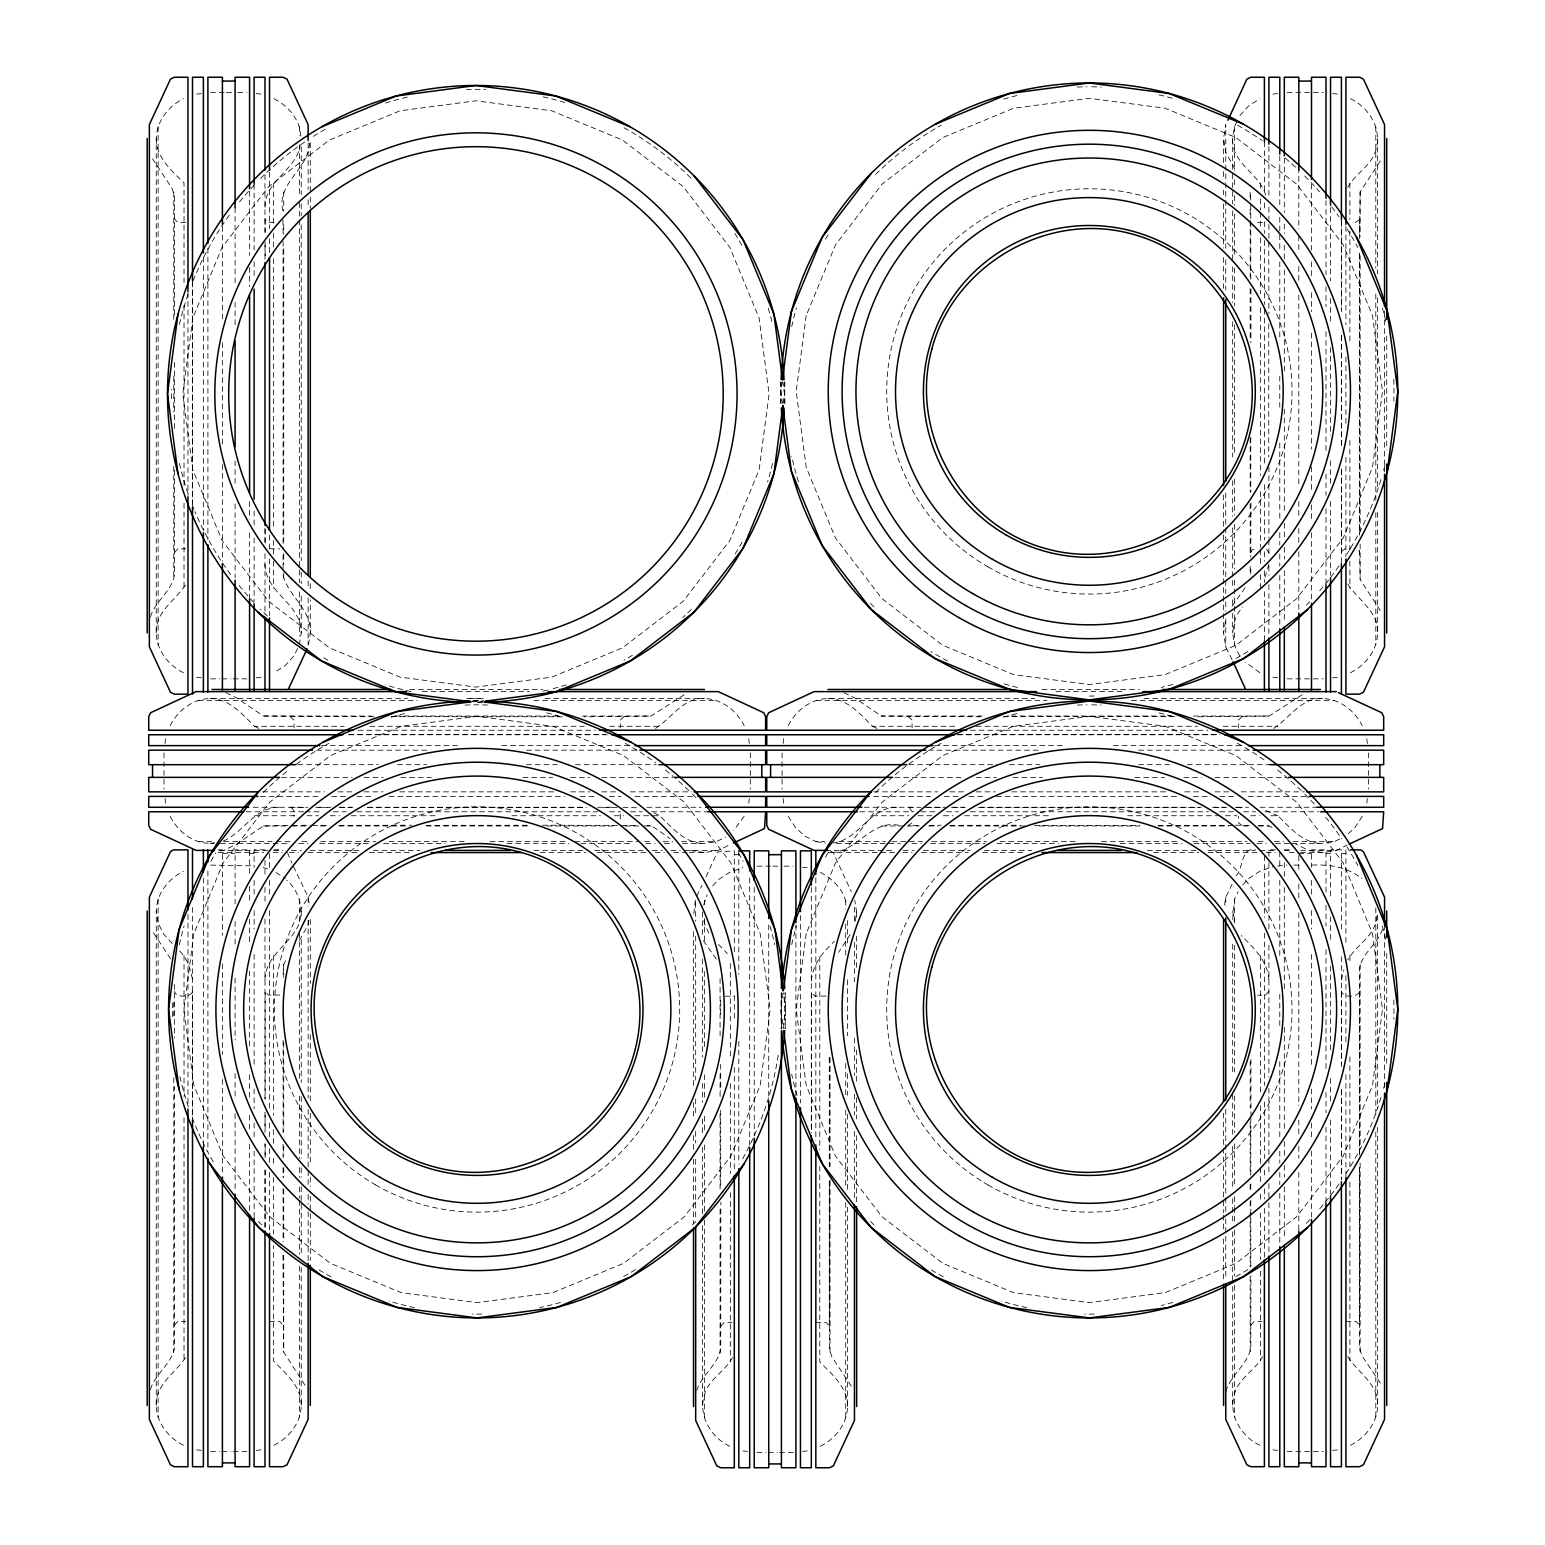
<?xml version="1.0" encoding="UTF-8"?>
<svg xmlns="http://www.w3.org/2000/svg" width="1545" height="1545" viewBox="0 0 1545 1545"><rect width="100%" height="100%" fill="white"/><g stroke="black" fill="none" stroke-linecap="round" stroke-linejoin="round"><path stroke-width="0.75" stroke-dasharray="5 3.75" d="M165.064 743.512L165.585 738.819M748.765 803.207L749.286 798.514M783.122 743.512L783.643 738.819M1366.804 803.207L1367.325 798.514M782.137 382.04L780.901 391.426L782.446 403.168M783.16 403.342L784.397 393.956L782.851 382.214M783.064 993.029L780.901 1009.464L783.373 1028.255M783.006 1028.255L785.478 1009.464L783.315 993.029M183.43 672.712C168.328 665.142 156.624 650.271 156.257 632.948L156.257 138.451C156.624 121.128 168.328 106.257 183.43 98.706M156.257 632.948C155.35 611.279 176.072 600.097 186.134 584.049M174.373 552.627L177.733 548.919L185.709 548.803M150.406 616.938C155.021 601.333 171.495 591.542 174.373 575.57L174.527 468.676M264.987 207.3C264.91 180.359 296.119 170.375 300.116 145.578M183.43 1445.27C168.328 1437.7 156.624 1422.829 156.257 1405.506L156.257 911.009C156.624 893.686 168.328 878.815 183.43 871.264M309.56 143.067C308.903 169.409 275.319 183.681 283.102 211.781M192.352 1115.316L192.507 991.349M156.257 1405.506C155.35 1383.837 176.072 1372.655 186.134 1356.607M174.373 1325.185L177.733 1321.496L185.709 1321.361M150.406 1389.496C155.021 1373.891 171.495 1364.1 174.373 1348.128L174.373 1086.637M299.382 644.825L301.236 632.948L301.236 592.894M308.44 644.864L310.294 632.948L310.294 599.827M264.987 979.858C265.373 954.752 291.329 944.227 299.382 922.886M285.535 960.739L283.72 964.428L283.102 974.856M299.749 920.511C303.747 905.911 297.857 890.055 286.752 880.148M308.845 920.26L308.131 924.876L297.721 943.531M274.044 1445.27C289.147 1437.7 300.85 1422.829 301.236 1405.506L301.236 1267.576M695.385 900.136L693.531 916.262M703.69 904.926L707.147 894.632M729.761 1446.294C710.835 1437.371 697.896 1415.471 704.443 1394.671C708.962 1378.97 725.146 1371.342 732.465 1357.649M720.704 1326.228L724.064 1322.52L732.04 1322.385M696.737 1390.539C701.353 1374.934 717.826 1365.143 720.704 1349.171L720.858 1202.242M811.318 980.901C812.728 964.659 822.732 951.739 834.512 941.33M855.177 921.284L856.625 912.052L854.752 900.136M820.376 1446.294C835.478 1438.743 847.181 1423.872 847.548 1406.549L847.548 1204.328M1223.601 162.592L1223.601 138.451L1225.764 124.585L1225.764 248.301M1232.678 169.332L1232.678 138.451L1234.532 126.574L1238.144 119.197M1232.099 659.734L1225.764 646.814L1223.601 632.948L1225.764 619.082M1239.959 655.91C1229.975 641.194 1230.573 619.989 1242.837 606.837M1250.793 552.627L1252.126 549.923L1255.332 548.803M1268.908 564.099L1264.08 580.418M1224.548 904.964L1225.764 897.162L1232.099 884.242M1232.678 919.429L1234.532 899.132L1238.144 891.755M1380.322 160.931L1360.141 191.87L1359.523 238.76M1359.368 232.523L1359.523 218.772M1350.465 98.706C1369.411 107.629 1382.331 129.529 1375.803 150.328C1371.265 166.03 1355.081 173.658 1347.761 187.351M1268.908 991.349L1265.548 995.038L1257.591 995.173M1341.408 552.627L1341.562 468.676M1259.851 1445.27C1240.925 1436.348 1227.985 1414.428 1234.532 1393.629C1239.051 1377.947 1255.235 1370.299 1262.555 1356.607M1250.793 1325.185L1254.154 1321.496L1262.111 1321.361M1225.764 1391.659C1230.419 1375.166 1247.51 1364.776 1250.793 1348.128L1250.948 1275.591M1350.465 672.712C1365.568 665.142 1377.271 650.271 1377.638 632.948L1377.638 509.329M1341.408 979.858L1343.899 969.777M1382.427 929.182C1377.831 943.879 1362.014 953.11 1359.523 968.387L1359.523 1158.267M1359.368 1153.497L1359.523 991.349M1376.904 915.76C1376.305 935.285 1356.336 944.71 1347.761 959.909M1350.465 1445.27C1365.568 1437.7 1377.271 1422.829 1377.638 1405.506L1377.638 1127.444M705.988 876.826L717.498 851.971L734.3 850.851L734.3 953.246M1236.077 875.803C1243.435 868.753 1240.809 846.834 1255.332 849.808M297.567 648.514L293.936 655.91L285.304 665.412L274.044 672.712M192.352 992.334C188.934 997.491 176.342 997.819 174.373 991.349M696.737 896.042L702.029 885.266M850.233 934.513L838.645 952.222M1359.368 219.776L1354.984 222.615M1341.562 551.642L1344.768 548.919L1350.465 548.803M1359.368 992.334C1355.969 997.491 1343.358 997.819 1341.408 991.349M170.182 725.706C177.733 710.603 192.604 698.9 209.927 698.533L407.397 698.533M788.22 725.706C795.772 710.603 810.661 698.9 827.966 698.533L1034.938 698.533M744.169 816.32L733.721 830.457M911.608 823.118L908.305 825.378L920.067 825.378M1362.226 816.32L1354.926 827.579L1345.425 836.212M1232.099 606.181L1247.008 585.13M1239.959 115.508L1248.592 105.987L1259.851 98.706M712.747 885.922L718.502 879.588L729.761 872.288L742.875 867.711M1242.837 884.899L1248.592 878.564L1259.851 871.264L1272.964 866.668M278.776 807.262C253.67 807.649 243.125 833.585 221.804 841.658L272.036 841.658M655.524 728.41C671.573 718.348 682.755 697.625 704.423 698.533C721.747 698.9 736.617 710.603 744.169 725.706M896.834 807.262C868.29 807.32 858.209 842.334 830.36 843.126M1273.563 728.41C1289.611 718.348 1300.793 697.625 1322.481 698.533C1339.805 698.9 1354.675 710.603 1362.226 725.706M288.007 825.378L263.345 825.996L236.694 844.072L223.793 850.407L219.158 851.121M684.107 694.806L651.005 716.03L584.087 716.803M682.523 843.493L704.423 843.493L716.301 841.658L725.532 837.12M689.263 852.57L704.423 852.57L718.29 850.407L731.21 844.072M898.939 825.378C870.492 818.908 856.027 854.501 827.966 852.57L898.089 852.57M1302.165 694.806L1269.063 716.03L1197.356 716.803M1240.229 807.861L1242.141 807.262M1291.601 843.493L1322.481 843.493L1334.359 841.658L1341.736 838.027M1300.581 852.57L1322.481 852.57L1336.328 850.407L1347.105 845.115M624.103 716.648L620.395 720.009L620.279 727.985M170.182 816.32C178.235 832.543 195.887 845.965 214.678 842.759M1242.141 716.648L1238.453 720.009L1238.318 727.985M472.326 701.642L481.731 701.642M482.986 701.469L475.957 702.396A308.459 308.459 0 0 0 483.006 702.318M196.543 94.11L201.236 93.588M1272.964 94.11L1277.657 93.588M256.238 677.811L260.931 677.289M1332.659 677.811L1337.352 677.289M1277.657 866.146L1287.043 865.103M279.742 995.038L268.347 995.038L264.987 991.349M826.073 996.081L814.678 996.081L811.318 992.373M256.238 1450.369L260.931 1449.847M802.57 1451.412L807.262 1450.89M1332.659 1450.369L1337.352 1449.847M210.622 92.546L224.218 92.546M226.478 92.546L235.535 92.546M237.795 92.546L246.872 92.546M1287.043 92.546L1323.273 92.546M185.709 222.615L177.733 222.48L174.373 218.772M274.044 222.615L267.246 222.094L264.987 218.772M1257.591 222.615L1264.389 222.615M269.506 548.803L279.742 548.919M210.622 678.854L219.68 678.854M221.939 678.854L230.997 678.854M233.276 678.854L246.872 678.854M1287.043 678.854L1323.273 678.854M409.773 689.476L542.643 689.476M1042.045 689.476L1139.225 689.476M422.326 691.619L529.414 691.619M1055.911 691.619L1121.689 691.619M466.648 698.533L483.257 698.533M545.018 698.533L704.423 698.533M1143.995 698.533L1322.481 698.533M198.05 700.387L417.343 700.387M473.581 700.387L483.527 700.387M533.855 700.387L716.301 700.387M816.088 700.387L1047.104 700.387M1131.461 700.387L1334.359 700.387M225.937 692.681L236.694 697.973L263.345 716.03L371.939 716.03M395.327 716.03L558.807 716.03M582.426 716.03L651.005 716.03M843.995 692.681L854.752 697.973L881.384 716.03L985.324 716.03M1011.029 716.03L1172.134 716.03M1193.397 716.03L1269.063 716.03M374.218 716.803L263.345 716.03M391.155 716.648L563.056 716.803M980.805 716.803L881.384 716.03M1003.613 716.648L1174.818 716.648M209.927 698.533C229.201 698.398 241.966 713.983 254.539 726.285L344.187 726.285M369.815 726.285L584.145 726.285M609.676 726.285L659.831 726.285M827.966 698.533C847.239 698.398 860.024 713.983 872.577 726.285L955.254 726.285M976.228 726.285L1197.53 726.285M1223.119 726.285L1277.869 726.285M358.15 730.244L595.269 730.244M970.318 730.244L1207.862 730.244M349.015 734.609L605.621 734.609M957.9 734.609L1218.928 734.609M348.552 734.763L609 734.763M957.185 734.763L1219.777 734.763M321.457 745.636L457.185 745.636M501.797 745.636L632.697 745.636M934.764 745.636L1063.481 745.636M1113.443 745.636L1243.899 745.636M316.706 750.175L426.652 750.175M526.459 750.175L637.525 750.175M928.197 750.175L1039.997 750.175M1138.626 750.175L1248.572 750.175M297.857 764.678L378.332 764.678M397.451 764.678L426.652 764.678M526.459 764.678L557.359 764.678M575.397 764.678L656.355 764.678M908.885 764.678L996.39 764.678M1009.484 764.678L1039.997 764.678M1138.626 764.678L1169.449 764.678M1187.255 764.678L1269.681 764.678M281.499 777.367L352.26 777.367M364.118 777.367L383.102 777.367M400.831 777.367L431.345 777.367M522.925 777.367L552.608 777.367M570.607 777.367L589.804 777.367M601.797 777.367L672.925 777.367M894.864 777.367L964.196 777.367M976.189 777.367L996.39 777.367M1013.114 777.367L1042.354 777.367M1134.957 777.367L1164.66 777.367M1183.856 777.367L1201.469 777.367M1215.046 777.367L1286.232 777.367M262.727 791.851L324.547 791.851M338.046 791.851L352.26 791.851M364.118 791.851L383.102 791.851M399.827 791.851L554.983 791.851M570.607 791.851L589.804 791.851M601.797 791.851L616.494 791.851M630.321 791.851L691.619 791.851M873.678 791.851L937.796 791.851M949.789 791.851L964.196 791.851M976.189 791.851L995.386 791.851M1011.82 791.851L1167.054 791.851M1184.88 791.851L1201.469 791.851M1215.046 791.851L1229.453 791.851M1241.272 791.851L1304.463 791.851M260.371 796.39L319.757 796.39M331.75 796.39L346.138 796.39M357.011 796.39L373.6 796.39M389.089 796.39L564.466 796.39M580.205 796.39L597.645 796.39M609.483 796.39L621.167 796.39M635.053 796.39L696.293 796.39M873.678 796.39L930.592 796.39M944.246 796.39L958.46 796.39M968.985 796.39L985.787 796.39M996.39 796.39L1176.653 796.39M1193.455 796.39L1208.576 796.39M1219.855 796.39L1234.552 796.39M1248.379 796.39L1307.34 796.39M253.264 807.262L307.861 807.262M319.081 807.262L331.036 807.262M339.147 807.262L356.431 807.262M367.749 807.262L585.787 807.262M597.645 807.262L611.666 807.262M622.809 807.262L639.533 807.88M646.872 807.262L700.966 807.262M864.215 807.262L920.994 807.262M925.281 807.262L946.718 807.262M951.392 807.262L967.942 807.262M980.245 807.262L1201.373 807.262M1212.555 807.262L1227.367 807.262M1236.888 807.262L1248.572 807.262M1260.218 807.262L1315.992 807.262M290.248 807.262L303.998 807.417M315.875 807.417L327.868 807.417M339.842 807.417L351.294 807.417M367.343 807.417L586.501 807.417M603.245 807.417L617.459 807.417M908.305 807.262L914.949 807.417M926.788 807.417L941.117 807.417M953.091 807.417L964.775 807.417M978.506 807.417L1199.75 807.417M1214.138 807.417L1226.035 807.417M1235.498 807.417L1241.156 807.417M246.157 811.782L304.867 811.782M305.35 811.782L322.152 811.782M333.295 811.782L346.138 811.782M357.011 811.782L597.645 811.782M609.483 811.782L620.858 811.782M630.514 811.782L642.199 811.782M651.623 811.782L707.958 811.782M859.812 811.782L913.906 811.782M920.994 811.782L935.401 811.782M946.602 811.782L958.46 811.782M970.318 811.782L1208.576 811.782M1219.855 811.782L1234.552 811.782M1243.648 811.782L1255.583 811.782M1264.93 811.782L1319.005 811.782M254.539 815.741L297.779 815.741M306.991 815.741L318.54 815.741M330.205 815.741L339.533 815.741M351.198 815.741L438.104 815.741M511.955 815.741L600.464 815.741M614.273 815.741L623.465 815.741M634.918 815.741L650.677 815.741M652.917 815.741L659.831 815.741C672.384 828.043 685.15 843.647 704.423 843.493M872.577 815.741L908.923 815.741M918.136 815.741L931.925 815.741M943.589 815.741L952.917 815.741M964.582 815.741L1051.392 815.741M1127.676 815.741L1218.522 815.741M1225.417 815.741L1236.927 815.741M1250.716 815.741L1259.716 815.741M1270.975 815.741L1277.869 815.741C1290.423 828.043 1303.207 843.647 1322.481 843.493M292.739 825.378L311.105 825.223M312.611 825.378L329.491 825.378M339.108 825.378L411.878 825.223M425.976 825.378L528.371 825.223M542.43 825.223L618.406 825.378M621.611 825.378L638.201 825.378M929.356 825.378L941.117 825.223M949.963 825.378L1020.511 825.223M1034.416 825.378L1139.746 825.378M1158.113 825.378L1234.069 825.378M1235.498 825.223L1249.152 825.378M1258.634 825.378L1269.063 825.996L1272.752 827.811M263.345 825.996L289.321 825.996M291.677 825.996L305.891 825.996M320.124 825.996L327.192 825.996M339.012 825.996L407.011 825.996M426.111 825.996L528.39 825.996M547.084 825.996L615.567 825.996M625.049 825.996L642.256 825.996M644.4 825.996L651.005 825.996L654.694 827.811L670.009 838.645M881.384 825.996L905.216 825.996M907.359 825.996L919.217 825.996M928.68 825.996L938.163 825.996M949.963 825.996L1025.05 825.996M1039.399 825.996L1139.418 825.996M1158.113 825.996L1228.874 825.996M1243.088 825.996L1249.538 825.996M1258.151 825.996L1269.063 825.996M198.05 841.658L213.944 841.658M276.285 841.658L292.604 841.658M301.951 841.658L309.309 841.658M320.607 841.658L375.686 841.658M389.166 841.658L464.369 841.658M489.977 841.658L565.393 841.658M574.856 841.658L638.066 841.658M644.651 841.658L651.855 841.658M663.288 841.658L672.77 841.658M681.596 841.658L716.301 841.658M788.22 816.32L795.52 827.579L805.022 836.212L816.088 841.658L824.933 841.658M839.051 841.658L885.42 841.658M891.986 841.658L922.713 841.658M931.654 841.658L986.521 841.658M1000.117 841.658L1075.223 841.658M1101.566 841.658L1178.719 841.658M1192.779 841.658L1246.796 841.658M1258.016 841.658L1265.316 841.658M1274.393 841.658L1283.76 841.658M1293.165 841.658L1334.359 841.658M209.927 843.493L214.137 843.493M220.587 843.493L289.321 843.493M298.629 843.493L307.957 843.493M319.583 843.493L371.708 843.493M383.643 843.493L445.327 843.493M506.953 843.493L568.869 843.493M580.804 843.493L632.002 843.493M645.868 843.493L655.119 843.493M664.369 843.493L671.303 843.493M836.405 843.493L900.387 843.493M912.033 843.493L921.341 843.493M930.65 843.493L984.995 843.493M996.911 843.493L1058.634 843.493M1120.26 843.493L1182.157 843.493M1194.073 843.493L1250.059 843.493M1256.993 843.493L1266.243 843.493M1275.475 843.493L1289.341 843.493M218.251 849.808L222.403 849.808L222.403 935.478M264.987 849.808L254.114 849.808L254.114 867.44M274.044 849.808L280.842 849.808M1275.436 849.808L1268.908 849.808L1268.908 856.123M1284.32 849.808L1292.605 849.808M219.197 850.407L270.24 850.407M273.6 850.407L282.87 850.407M291.348 850.407L301.352 850.407M310.159 850.407L359.27 850.407M373.272 850.407L420.008 850.407M533.991 850.407L583.083 850.407M594.593 850.407L643.068 850.407M652.338 850.407L662.554 850.407M670.955 850.407L680.283 850.407M684.609 850.407L718.29 850.407M825.378 850.407L895.289 850.407M903.246 850.407L914.099 850.407M923.504 850.407L970.318 850.407M984.319 850.407L1031.79 850.407M1147.356 850.407L1196.525 850.407M1208.035 850.407L1255.158 850.407M1259.851 850.407L1277.348 850.407M1284.339 850.407L1292.122 850.407M1300.658 850.407L1336.328 850.407M218.347 852.57L263.847 852.57M273.098 852.57L282.349 852.57M289.321 852.57L298.629 852.57M307.957 852.57L357.397 852.57M369.332 852.57L412.148 852.57M540.248 852.57L585.458 852.57M597.085 852.57L645.868 852.57M655.119 852.57L664.369 852.57M673.543 852.57L687.023 852.57M902.724 852.57L912.033 852.57M921.341 852.57L968.29 852.57M982.601 852.57L1025.455 852.57M1153.536 852.57L1198.843 852.57M1208.151 852.57L1256.993 852.57M1266.243 852.57L1275.475 852.57M1289.341 852.57L1298.321 852.57M222.403 853.632L235.091 853.632M249.575 853.632L254.114 853.632M1298.824 853.632L1311.493 853.632M1325.996 853.632L1330.535 853.632M1341.408 853.632L1345.927 853.632M734.3 854.675L738.819 854.675M210.622 865.103L253.901 865.895M1293.841 865.103L1300.62 865.103M1311.956 865.103C1329.453 864.215 1347.819 867.112 1361.724 878.564M756.953 866.146L770.549 866.146M772.809 866.146L781.867 866.146M784.126 866.146L793.184 866.146M725.242 996.197L734.3 996.197M269.506 1321.361L279.742 1321.496L283.102 1325.185M1345.927 1321.361L1356.162 1321.496L1359.523 1325.185M815.837 1322.385L826.073 1322.52L829.433 1326.228M210.622 1451.412L219.68 1451.412M221.939 1451.412L230.997 1451.412M233.276 1451.412L246.872 1451.412M1287.043 1451.412L1323.273 1451.412M756.953 1452.455L766.011 1452.455M768.271 1452.455L777.328 1452.455M779.607 1452.455L793.184 1452.455M1332.659 93.588L1337.352 94.11M256.238 93.588L260.931 94.11M1272.964 677.289L1277.657 677.811M196.543 677.289L201.236 677.811M802.57 867.189L807.262 867.711M1272.964 1449.847L1277.657 1450.369M742.875 1450.89L747.568 1451.412M196.543 1449.847L201.236 1450.369M908.305 716.648L911.994 720.009L912.129 727.985M1242.141 825.378L1238.839 823.118L1238.318 816.32M1322.481 852.57L1308.615 850.407L1295.695 844.072M290.248 716.648L293.956 720.009L294.071 727.985M816.088 841.658L825.59 843.126M647.046 825.378L651.005 825.996M690.557 850.407L704.423 852.57M830.611 850.986L833.354 852.763L851.295 891.735M263.113 867.44L267.497 868.966M1265.799 810.526L1277.869 815.741M872.577 726.285L876.884 728.41M909.29 807.417L912.129 811.782M653.979 812.863L659.831 815.741M254.539 726.285L258.826 728.41M291.252 807.417L293.956 810.623L294.071 816.32M1266.649 549.305L1268.908 552.627M1259.851 672.712L1245.714 662.245M274.044 98.706C288.22 105.968 300.136 119.602 300.85 136.076M820.376 872.288C832.89 878.989 844.478 890.326 846.448 904.926M275.918 872.481L285.304 878.564M1265.645 195.133C1259.658 173.214 1231.21 163.751 1232.678 138.451M1347.761 584.049C1357.823 600.097 1378.546 611.279 1377.638 632.948M1268.908 979.858C1267.769 960.913 1253.729 948.186 1241.388 935.555M1347.761 1356.607C1357.823 1372.655 1378.546 1383.837 1377.638 1405.506M718.502 944.497L727.386 953.613M264.987 564.099C265.257 593.357 301.758 603.67 301.236 632.948M179.587 951.063C187.486 958.325 190.634 969.603 192.507 979.858M172.171 943.474L163.538 933.972L158.111 922.886L156.257 911.009M1234.822 169.062L1225.764 152.318L1223.601 138.451M703.381 940.731L716.919 959.87M170.587 958.827L152.53 931.326M1358.924 550.715L1359.523 552.627M1380.322 610.487L1360.141 579.529L1359.523 546.93M1380.322 1383.045L1361.956 1355.776L1359.523 1348.128L1359.523 1167.614M708.962 933.161L704.443 923.929L703.69 919.178M851.295 1386.232L831.867 1356.819L829.433 1349.171L829.433 1180.901M174.373 314.871L174.373 195.829L171.939 188.181L152.53 158.768M283.102 575.57C288.374 596.1 311.588 609.657 310.294 632.948M309.039 903.014L308.131 897.162L292.855 865.239M304.964 1385.189L283.72 1352.087L282.947 1252.686M287.486 852.647L291.851 863.134M1232.678 911.009L1234.532 922.886M847.548 1406.549C847.703 1387.275 832.098 1374.509 819.796 1361.937L819.796 1166.456M156.257 138.451C156.122 157.725 171.707 170.491 184.029 183.063L184.029 284.377M301.236 1405.506C301.372 1386.251 285.786 1373.466 273.465 1360.913L273.465 1245.618M1366.804 738.819L1367.325 743.512M783.122 798.514L783.643 803.207M748.765 738.819L749.286 743.512M165.064 798.514L165.585 803.207M1386.715 335.922L1386.715 449.692M1386.715 953.381L1386.715 1063.269M1384.552 311.124L1384.552 471.94M1384.552 924.876L1384.552 1090.673M1377.638 138.451L1377.638 274.006M1377.638 297.857L1377.638 490.248M1377.638 915.219L1377.638 1108.499M1375.803 126.574L1375.803 268.154M1375.803 294.033L1375.803 501.024M1375.803 512.67L1375.803 644.825M1375.803 907.958L1375.803 1115.142M1375.803 1131.906L1375.803 1417.383M1368.368 752.898L1368.368 789.128M1360.141 191.87L1360.141 236.791M1360.141 255.717L1360.141 532.233M1360.141 544.091L1360.141 579.529M1360.141 964.428L1360.141 1148.707M1360.141 1163.037L1360.141 1352.087M1359.523 253.206L1359.523 535.034M1359.368 253.979L1359.368 534.145M1359.368 1167.808L1359.368 1324.2M1349.886 183.063L1349.886 219.409M1349.886 230.9L1349.886 342.797M1349.886 440.48L1349.886 551.99M1349.886 561.202L1349.886 588.355M1349.886 955.621L1349.886 962.516M1349.886 1056.934L1349.886 1170.183M1349.886 1182.099L1349.886 1360.913M1345.927 226.381L1345.927 324.662M1345.927 357.03L1345.927 425.609M1345.927 457.378L1345.927 556.702M1345.927 849.808L1345.927 942.856M1345.927 975.571L1345.927 1043.86M1345.927 1074.683L1345.927 1177.039M1341.562 219.776L1341.562 309.792M1341.562 335.69L1341.562 445.134M1341.562 992.334L1341.562 1063.848M1341.562 1089.418L1341.562 1179.743L1341.408 1088.182M1341.408 221.707L1341.408 311.723M1341.408 335.4L1341.408 446.756M1341.408 470.124L1341.408 564.099M1341.408 929.028L1341.408 849.808L1330.535 849.808L1330.535 899.055M1341.408 956.722L1341.408 1069.063M1330.535 207.687L1330.535 280.784M1330.535 298.668L1330.535 321.186M1330.535 347.47L1330.535 435.014M1330.535 460.835L1330.535 485.883M1330.535 501.526L1330.535 575.416M1330.535 916.803L1330.535 942.856M1330.535 966.185L1330.535 1053.342M1330.535 1078.429L1330.535 1103.304M1330.535 1120.028L1330.535 1194.092M1325.996 200.676L1325.996 274.662M1325.996 286.675L1325.996 306.856M1325.996 331.692L1325.996 452.608M1325.996 474.025L1325.996 495.346M1325.996 508.73L1325.996 582.523M1325.996 892.102L1325.996 849.808L1311.493 849.808L1311.493 867.44M1325.996 905.138L1325.996 926.15M1325.996 949.615L1325.996 1069.932M1325.996 1092.508L1325.996 1112.863M1325.996 1127.193L1325.996 1201.276M1311.493 184.164L1311.493 249.981M1311.493 261.82L1311.493 277.076M1311.493 292.642L1311.493 311.646M1311.493 333.141L1311.493 449.093M1311.493 466.918L1311.493 490.615M1311.493 504.829L1311.493 519.062M1311.493 532.735L1311.493 603.805M1311.493 880.399L1311.493 894.439M1311.493 910.584L1311.493 929.028M1311.493 954.346L1311.493 1066.436M1311.493 1088.974L1311.493 1108.962M1311.493 1123.041L1311.493 1137.139M1311.493 1151.102L1311.493 1216.958M1298.824 167.594L1298.824 229.104M1298.824 235.767L1298.824 253.071M1298.824 266.57L1298.824 281.866M1298.824 295.018L1298.824 487.139M1298.824 501.526L1298.824 518.328M1298.824 528.544L1298.824 542.681M1298.824 551.758L1298.824 613.153M1298.824 855.718L1298.824 872.172M1298.824 884.03L1298.824 900.465M1298.824 912.883L1298.824 1105.699M1298.824 1120.028L1298.824 1136.753M1298.824 1146.313L1298.824 1158.267M1298.824 1172.346L1298.824 1231.056M1284.32 158.266L1284.32 212.553M1284.32 224.044L1284.32 233.392M1284.32 245.23L1284.32 259.463M1284.32 269.873L1284.32 373.755M1284.32 409.174L1284.32 511.936M1284.32 523.137L1284.32 538.008M1284.32 547.355L1284.32 559.039M1284.32 570.684L1284.32 622.481M1284.32 862.689L1284.32 876.923M1284.32 887.429L1284.32 989.843M1284.32 1027.27L1284.32 1130.09M1284.32 1141.543L1284.32 1155.911M1284.32 1165.297L1284.32 1177.039M1284.32 1186.927L1284.32 1238.105M1279.781 155.929L1279.781 207.822M1279.781 217.285L1279.781 249.981M1279.781 261.82L1279.781 340.306M1279.781 376.15L1279.781 407.204M1279.781 443.048L1279.781 519.062M1279.781 532.735L1279.781 545.018M1279.781 554.134L1279.781 566.049M1279.781 575.397L1279.781 626.459M1279.781 851.913L1279.781 867.44M1279.781 880.399L1279.781 959.078M1279.781 994.265L1279.781 1025.629M1279.781 1061.627L1279.781 1137.139M1279.781 1151.102L1279.781 1163.037M1279.781 1172.346L1279.781 1184.552M1279.781 1193.474L1279.781 1244.208M1268.908 146.582L1268.908 198.359M1268.908 207.3L1268.908 219.371M1268.908 224.469L1268.908 238.683M1268.754 242.005L1268.908 314.021M1268.754 323.929L1268.754 456.895M1268.908 466.918L1268.908 538.008M1268.908 539.92L1268.908 556.702M1268.908 565.953L1268.908 575.416M1268.908 584.744L1268.908 636.482M1268.908 862.689L1268.908 931.326M1268.908 945.192L1268.908 1077.058M1268.908 1088.182L1268.908 1175.069M1268.908 1183.663L1268.908 1199.055M1268.908 1202.879L1268.908 1254.385M1264.389 141.908L1264.389 191.329M1264.389 203.013L1264.389 210.178M1264.389 221.707L1264.389 233.392M1264.389 240.499L1264.389 304.481M1264.389 309.251L1264.389 465.528M1264.389 484.724L1264.389 539.92M1264.389 551.758L1264.389 561.221M1264.389 570.684L1264.389 582.407M1264.389 591.754L1264.389 640.287M1264.389 855.718L1264.389 917.498M1264.389 933.161L1264.389 1085.478M1264.389 1101.913L1264.389 1158.267M1264.389 1170.009L1264.389 1177.367M1264.389 1188.781L1264.389 1198.881M1264.389 1208.441L1264.389 1257.302M1260.43 183.063L1260.43 189.958M1260.43 198.957L1260.43 210.197M1260.43 212.495L1260.43 228.602M1260.43 237.814L1260.43 293.685M1260.43 307.648L1260.43 475.396M1260.43 491.696L1260.43 547.394M1260.43 549.692L1260.43 565.702M1260.43 574.701L1260.43 588.355M1260.43 955.621L1260.43 1094.169M1260.43 1105.814L1260.43 1165.413M1260.43 1167.808L1260.43 1184.494M1260.43 1194.015L1260.43 1201.18M1260.43 1213.037L1260.43 1259.581M1260.43 1271.245L1260.43 1360.913M1250.793 200.135L1250.175 191.87L1250.175 198.475M1250.793 204.674L1250.793 279.201M1250.948 288.992L1250.948 342.758M1250.793 437.254L1250.793 492.218M1250.948 503.033L1250.793 557.243M1250.793 569.101L1250.793 575.57M1250.948 1059.252L1250.948 1115.316M1250.793 1117.46L1250.793 1175.069M1250.793 1184.011L1250.793 1191.871M1250.793 1200.388L1250.793 1267.074M1250.175 209.232L1250.175 217.845M1250.175 220.201L1250.175 276.98M1250.175 288.78L1250.175 340.306M1250.175 438.201L1250.175 492.063M1250.175 503.863L1250.175 553.573M1250.175 566.474L1250.175 572.925M1250.175 1061.338L1250.175 1108.093M1250.175 1122.423L1250.175 1174.992M1250.175 1184.532L1250.175 1191.716M1250.175 1201.257L1250.175 1208.422M1250.175 1213.095L1250.175 1266.977M1250.175 1276.44L1250.175 1352.087M1234.532 126.574L1234.532 170.433M1234.532 179.587L1234.532 186.539M1234.532 195.597L1234.532 205.253M1234.532 214.137L1234.532 256.412M1234.532 268.019L1234.532 305.852M1234.532 324.778L1234.532 453.709M1234.532 479.22L1234.532 515.258M1234.532 524.276L1234.532 568.927M1234.532 580.186L1234.532 644.825M1234.532 899.132L1234.532 922.075M1234.532 945.289L1234.532 1071.96M1234.532 1095.984L1234.532 1132.485M1234.532 1143.899L1234.532 1186.386M1234.532 1196.583L1234.532 1206.162M1234.532 1207.456L1234.532 1222.925M1234.532 1230.129L1234.532 1275.938M1234.532 1285.228L1234.532 1417.383M1232.678 173.89L1232.678 203.94M1232.678 210.873L1232.678 259.753M1232.678 266.841L1232.678 302.627M1232.678 321.708L1232.678 456.856M1232.678 480.707L1232.678 516.3M1232.678 527.946L1232.678 588.278M1232.678 599.827L1232.678 604.327M1232.678 613.307L1232.678 632.948M1232.678 944.13L1232.678 1075.185M1232.678 1094.266L1232.678 1134.571M1232.678 1146.409L1232.678 1189.071M1232.678 1198.553L1232.678 1222.249M1232.678 1231.79L1232.678 1281.886M1232.678 1286.541L1232.678 1405.506M1225.764 259.792L1225.764 290.132M1225.764 492.932L1225.764 593.396M1225.764 601.816L1225.764 611.144M1225.764 618.946L1225.764 646.814M1225.764 897.162L1225.764 906.046M1225.764 1109.465L1225.764 1195.444M1225.764 1197.761L1225.764 1211.705M1225.764 1218.677L1225.764 1279.569M1223.601 171.572L1223.601 178.505M1223.601 190.074L1223.601 194.689M1223.601 203.94L1223.601 248.108M1223.601 257.416L1223.601 288.316M1223.601 495.018L1223.601 532.6M1223.601 534.937L1223.601 632.948M1223.601 1113.23L1223.601 1198.553M1223.601 1200.928L1223.601 1212.767M1223.601 1215.142L1223.601 1229.414M1223.601 1238.955L1223.601 1281.886M856.625 912.052L856.625 920.472M856.625 936.193L856.625 968.29M856.625 1049.982L856.625 1083.373M856.625 1097.684L856.625 1119.005M856.625 1135.594L856.625 1204.328M854.462 907.089L854.462 921.322M854.462 942.392L854.462 981.712M854.462 1038.008L854.462 1075.436M854.462 1094.13L854.462 1115.162M854.462 1131.423L854.462 1200.33M847.548 920.472L847.548 945.173M847.548 979.839L847.548 1035.671M847.548 1073.833L847.548 1095.308M847.548 1114.273L847.548 1190.113M845.714 900.175L845.714 909.001M845.714 923.929L845.714 955.467M845.714 1063.385L845.714 1096.023M845.714 1110.102L845.714 1188.047M845.714 1202.416L845.714 1418.426M830.051 1057.668L830.051 1166.456M830.051 1180.805L830.051 1353.13M829.433 1057.398L829.433 1166.494M829.279 1057.997L829.279 1166.456M829.279 1180.766L829.279 1325.224M819.796 956.645L819.796 1149.77M815.837 877.946L815.837 1140.519M811.473 993.358L811.473 1130.67M811.318 887.429L811.318 1132.891M800.445 915.509L800.445 1102.937M795.907 924.856L795.907 1095.907M782.079 752.898L782.079 789.128M781.422 1029.067L781.422 992.971A308.459 308.459 0 0 0 781.48 1028.371M768.734 924.856L768.734 1097.182M754.23 887.429L754.23 1135.826M750.329 752.898L750.329 789.128M749.692 877.946L749.692 1145.212M738.819 850.851L738.819 974.316M738.819 1041.272L738.819 1164.1M734.3 995.617L734.3 1021.863M734.3 1067.46L734.3 1168.85M730.341 963.559L730.341 1057.977M730.341 1083.566L730.341 1173.601M730.341 1192.682L730.341 1361.937M720.704 1000.445L720.704 1014.737M720.704 1064.312L720.704 1090.867M720.704 1110.16L720.704 1188.105M720.086 978.526L720.086 1038.761M720.086 1074.065L720.086 1097.452M720.086 1113.906L720.086 1190.345M720.086 1209.465L720.086 1353.13M704.443 900.175L704.443 904.578M704.443 918.406L704.443 941.755M704.443 971.496L704.443 1046.564M704.443 1074.721L704.443 1099.422M704.443 1116.185L704.443 1131.191M704.443 1144.922L704.443 1211.995M704.443 1220.222L704.443 1418.426M702.589 912.052L702.589 936.193M702.589 959.039L702.589 1057.147M702.589 1083.373L702.589 1102.415M702.589 1119.005L702.589 1133.219M702.589 1147.452L702.589 1213.81M702.589 1225.668L702.589 1406.549M695.675 902.628L695.675 921.322M695.675 936.193L695.675 1080.129M695.675 1098.901L695.675 1115.857M695.675 1131.423L695.675 1143.03M695.675 1159.291L695.675 1219.7M693.531 931.693L693.531 1085.768M693.531 1102.415L693.531 1119.005M693.531 1135.594L693.531 1149.808M693.531 1159.291L693.531 1223.292M620.279 814.06L620.279 820.859M310.294 142.661L310.294 194.689M310.294 197.007L310.294 208.556M310.294 583.643L310.294 590.576M310.294 919.429L310.294 983.431M310.294 1034.629L310.294 1101.373M310.294 1113.23L310.294 1165.374M310.294 1177.232L310.294 1186.695M310.294 1196.178L310.294 1260.411M308.131 142.97L308.131 189.552M308.131 199.807L308.131 206.76M308.131 580.862L308.131 588.78M308.131 597.992L308.131 644.593M308.131 897.162L308.131 906.046M308.131 920.279L308.131 1097.916M308.131 1109.465L308.131 1186.135M308.131 1194.459L308.131 1204.115M308.131 1211.705L308.131 1260.894M301.236 146.872L301.236 194.689M301.236 203.94L301.236 215.527M301.236 224.836L301.236 560.526M301.236 572.094L301.236 583.643M301.236 911.009L301.236 919.429M301.236 939.65L301.236 1082.35M301.236 1096.641L301.236 1158.267M301.236 1167.75L301.236 1177.232M301.236 1186.695L301.236 1253.265M299.382 126.574L299.382 135.4M299.382 144.824L299.382 195.887M299.382 202.472L299.382 582.658M299.382 591.812L299.382 635.999M299.382 899.132L299.382 922.075M299.382 933.257L299.382 1081.577M299.382 1095.984L299.382 1158.267M299.382 1167.634L299.382 1177.425M299.382 1187.004L299.382 1198.09M299.382 1200.446L299.382 1254.173M299.382 1266.185L299.382 1417.383M283.72 191.87L283.72 211.375M283.72 224.952L283.72 234.434M283.72 248.648L283.72 541.716M283.72 553.573L283.72 564.331M283.72 572.925L283.72 579.529M283.72 964.428L283.72 977.483M283.72 1042.45L283.72 1131.983M283.72 1146.313L283.72 1155.872M283.72 1167.827L283.72 1177.367M283.72 1189.322L283.72 1241.156M283.72 1255.177L283.72 1352.087M282.947 219.776L283.102 233.99M283.102 241.136L283.102 547.818M283.102 554.887L283.102 569.101M283.102 1040.229L283.102 1132.524M283.102 1144.227L283.102 1158.267M283.102 1167.614L283.102 1177.464M283.102 1188.684L283.102 1241.716M273.465 183.063L273.465 224.006M273.465 233.198L273.465 247.065M273.465 258.73L273.465 528.989M273.465 540.499L273.465 554.307M273.465 561.202L273.465 588.355M273.465 955.621L273.465 1115.355M273.465 1129.646L273.465 1143.957M273.465 1158.267L273.465 1165.413M273.465 1177.329L273.465 1233.992M269.506 172.325L269.506 228.718M269.506 238.683L269.506 253.071M269.506 535.13L269.506 549.383M269.506 559.039L269.506 615.489M269.506 853.632L269.506 869.796M269.506 880.399L269.506 894.439M269.506 910.584L269.506 1108.962M269.506 1123.041L269.506 1137.139M269.506 1148.707L269.506 1163.037M269.506 1172.346L269.506 1237.101M265.141 219.776L265.141 232.523M265.141 242.005L265.141 258.787M265.141 529.394L265.141 545.984M265.141 992.334L265.141 1098.843M265.141 1115.316L265.141 1132.021M265.141 1143.957L265.141 1158.267L264.987 1143.86M265.141 1170.183L265.141 1227.097M264.987 174.701L264.987 233.99M264.987 245.23L264.987 259.56M264.987 528.39L264.987 542.681M264.987 553.573L264.987 614.929M264.987 860.314L264.987 875.725M264.987 887.429L264.987 903.67M264.987 919.14L264.987 1099.557M264.987 1112.091L264.987 1132.427M264.987 1169.797L264.987 1228.7M254.114 184.319L254.114 249.981M254.114 261.82L254.114 277.076M254.114 511.125L254.114 526.169M254.114 538.008L254.114 601.449M254.114 880.399L254.114 894.439M254.114 910.584L254.114 929.028M254.114 954.346L254.114 1066.436M254.114 1088.974L254.114 1108.962M254.114 1123.041L254.114 1137.139M254.114 1151.102L254.114 1216.958M249.575 191.252L249.575 255.466M249.575 267.478L249.575 286.675M249.575 501.526L249.575 519.062M249.575 532.735L249.575 601.449M249.575 873.389L249.575 849.808L235.091 849.808L235.091 903.67M249.575 886.386L249.575 903.67M249.575 919.14L249.575 942.856M249.575 970.897L249.575 1047.24M249.575 1074.683L249.575 1099.557M249.575 1115.258L249.575 1132.427M249.575 1144.169L249.575 1210.816M235.091 207.687L235.091 284.28M235.091 302.125L235.091 326.999M235.091 460.835L235.091 485.883M235.091 503.94L235.091 577.791M235.091 921.477L235.091 947.259M235.091 978.004L235.091 1040.036M235.091 1073.62L235.091 1097.22M235.091 1113.655L235.091 1189.322M222.403 226.381L222.403 318.811M222.403 342.7L222.403 444.4M222.403 464.543L222.403 561.376M222.403 963.81L222.403 1054.424M222.403 1079.414L222.403 1174.992M207.899 248.281L207.899 539.92M207.899 871.032L207.899 1151.218M203.38 257.088L203.38 530.901M203.38 878.062L203.38 1146.313M192.507 280.784L192.507 506.335M192.507 907.475L192.507 1119.024M192.352 282.117L192.352 503.033M187.969 292.642L187.969 495.346M187.969 914.485L187.969 1106.606M184.029 305.331L184.029 487.023M184.029 503.342L184.029 588.355M184.029 955.621L184.029 1096.506M184.029 1117.73L184.029 1360.913M174.373 362.302L174.373 428.911M174.373 984.339L174.373 1037.815M173.755 191.87L173.755 321.514M173.755 376.15L173.755 411.974M173.755 466.262L173.755 579.529M173.755 1002.241L173.755 1018.831M173.755 1077.715L173.755 1352.087M164.021 752.898L164.021 789.128M158.111 126.574L158.111 644.825M158.111 899.132L158.111 1417.383M784.184 382.156A308.459 308.459 0 0 1 784.261 403.38M772.539 463.481A304.635 304.635 0 0 1 767.575 482.021M742.121 542.102A304.635 304.635 0 0 1 734.841 554.5M691.349 609.348A304.635 304.635 0 0 1 682.697 617.672M632.388 655.331A304.635 304.635 0 0 1 624.103 660.121M566.32 684.86A304.635 304.635 0 0 1 550.155 689.398M547.838 689.978A304.635 304.635 0 0 1 540.789 691.6M483.141 698.495A304.635 304.635 0 0 1 466.358 698.417M411.105 691.6A304.635 304.635 0 0 1 385.574 684.86M327.81 660.121A304.635 304.635 0 0 1 323.639 657.764M267.439 616.03A304.635 304.635 0 0 1 260.545 609.348M253.863 602.453A304.635 304.635 0 0 1 238.027 584.184M230.63 574.528A304.635 304.635 0 0 1 194.979 511.646M194.052 509.406A304.635 304.635 0 0 1 191.368 502.627M188.046 493.512A304.635 304.635 0 0 1 179.374 463.481M171.36 398.745A304.635 304.635 0 0 1 171.36 389.166M179.374 324.411A304.635 304.635 0 0 1 188.046 294.4M193.144 280.746A304.635 304.635 0 0 1 230.63 213.364M239.552 201.835A304.635 304.635 0 0 1 253.863 185.439M260.545 178.544A304.635 304.635 0 0 1 305.273 141.619M313.365 136.346A304.635 304.635 0 0 1 327.81 127.771M385.574 103.032A304.635 304.635 0 0 1 408.749 96.833M466.358 89.475A304.635 304.635 0 0 1 485.536 89.475M543.145 96.833A304.635 304.635 0 0 1 566.32 103.032M624.103 127.771A304.635 304.635 0 0 1 691.349 178.544M734.841 233.411A304.635 304.635 0 0 1 742.121 245.79M768.251 308.189A304.635 304.635 0 0 1 772.539 324.411M780.341 381.943A304.635 304.635 0 0 1 780.418 403.535M781.191 992.643A304.635 304.635 0 0 1 781.055 1028.7M778.197 1055.254A304.635 304.635 0 0 1 740.847 1161.782M695.791 1221.458A304.635 304.635 0 0 1 692.43 1224.876M635.516 1269.623A304.635 304.635 0 0 1 623.079 1276.807M560.487 1302.435A304.635 304.635 0 0 1 539.514 1307.63M481.808 1314.061A304.635 304.635 0 0 1 472.249 1314.061M414.562 1307.63A304.635 304.635 0 0 1 388.954 1301.083M330.978 1276.807A304.635 304.635 0 0 1 318.54 1269.623M261.626 1224.876A304.635 304.635 0 0 1 258.266 1221.458M213.21 1161.782A304.635 304.635 0 0 1 191.58 1115.876M188.355 1106.741A304.635 304.635 0 0 1 179.374 1074.316M172.48 1016.668A304.635 304.635 0 0 1 172.48 1002.28M179.374 944.632A304.635 304.635 0 0 1 184.067 926.015M210.854 861.318A304.635 304.635 0 0 1 215.643 853.033M263.326 792.392A304.635 304.635 0 0 1 288.703 770.028M296.447 764.138A304.635 304.635 0 0 1 328.873 743.299M391.271 717.17A304.635 304.635 0 0 1 407.494 712.882M465.026 705.08A304.635 304.635 0 0 1 489.031 705.08M546.563 712.882A304.635 304.635 0 0 1 562.786 717.17M625.184 743.299A304.635 304.635 0 0 1 655.659 762.709M665.354 770.028A304.635 304.635 0 0 1 690.731 792.392M692.43 794.072A304.635 304.635 0 0 1 695.791 797.49M738.413 853.033A304.635 304.635 0 0 1 743.203 861.318M770.009 926.015A304.635 304.635 0 0 1 774.682 944.632M785.034 992.952A308.459 308.459 0 0 1 784.899 1028.371M472.326 701.063A308.459 308.459 0 0 1 481.731 701.063M1393.822 999.885A304.635 304.635 0 0 1 1393.822 1019.063M1384.803 1083.682A304.635 304.635 0 0 1 1383.605 1088.317M1380.979 1097.549A304.635 304.635 0 0 1 1344.362 1176.112M1338.936 1184.146A304.635 304.635 0 0 1 1317.924 1210.855M1309.774 1219.739A304.635 304.635 0 0 1 1304.753 1224.876M1247.858 1269.623A304.635 304.635 0 0 1 1235.401 1276.807M1172.809 1302.435A304.635 304.635 0 0 1 1161.241 1305.506M1094.15 1314.061A304.635 304.635 0 0 1 1084.571 1314.061M1026.884 1307.63A304.635 304.635 0 0 1 1001.295 1301.083M943.3 1276.807A304.635 304.635 0 0 1 930.862 1269.623M873.949 1224.876A304.635 304.635 0 0 1 870.588 1221.458M797.046 1095.231A304.635 304.635 0 0 1 791.716 1074.316M785.343 1028.7A304.635 304.635 0 0 1 785.188 992.643M791.716 944.632A304.635 304.635 0 0 1 796.39 926.015M825.532 857.166A304.635 304.635 0 0 1 829.202 850.986M875.648 792.392A304.635 304.635 0 0 1 941.214 743.299M1003.593 717.17A304.635 304.635 0 0 1 1019.816 712.882M1077.348 705.08A304.635 304.635 0 0 1 1086.965 704.848M1091.755 704.848A304.635 304.635 0 0 1 1101.353 705.08M1158.885 712.882A304.635 304.635 0 0 1 1175.127 717.17M1237.506 743.299A304.635 304.635 0 0 1 1264.022 759.889M1277.676 770.028A304.635 304.635 0 0 1 1303.053 792.392M1304.753 794.072A304.635 304.635 0 0 1 1314.698 804.501M1325.764 817.363A304.635 304.635 0 0 1 1341.678 838.8M1346.97 846.892A304.635 304.635 0 0 1 1357.843 865.548M1382.331 926.015A304.635 304.635 0 0 1 1386.483 942.276M1393.744 379.433A304.635 304.635 0 0 1 1393.822 401.024M1384.803 465.624A304.635 304.635 0 0 1 1383.605 470.259M1380.979 479.491A304.635 304.635 0 0 1 1346.97 554.018M1338.936 566.088A304.635 304.635 0 0 1 1317.924 592.797M1309.774 601.681A304.635 304.635 0 0 1 1304.753 606.837M1247.858 651.565A304.635 304.635 0 0 1 1235.401 658.769M1172.809 684.396A304.635 304.635 0 0 1 1161.241 687.448M1094.15 696.022A304.635 304.635 0 0 1 1089.36 696.042M1017.479 687.448A304.635 304.635 0 0 1 1001.295 683.044M947.548 661.028A304.635 304.635 0 0 1 930.862 651.565M873.949 606.837A304.635 304.635 0 0 1 870.588 603.419M798.437 481.789A304.635 304.635 0 0 1 791.716 456.258M784.957 403.419A304.635 304.635 0 0 1 784.879 381.827M791.716 326.594A304.635 304.635 0 0 1 796.39 307.957M825.532 239.108A304.635 304.635 0 0 1 829.202 232.928M875.648 174.334A304.635 304.635 0 0 1 941.214 125.242M1003.593 99.112A304.635 304.635 0 0 1 1019.816 94.844M1077.348 87.041A304.635 304.635 0 0 1 1086.965 86.81M1091.755 86.81A304.635 304.635 0 0 1 1101.353 87.041M1158.885 94.844A304.635 304.635 0 0 1 1175.127 99.112M1237.506 125.242A304.635 304.635 0 0 1 1262.033 140.46M1285.208 158.111A304.635 304.635 0 0 1 1296.101 167.71M1304.753 176.014A304.635 304.635 0 0 1 1319.527 191.87M1331.771 206.953A304.635 304.635 0 0 1 1338.936 216.744M1346.97 228.834A304.635 304.635 0 0 1 1357.843 247.49M1382.331 307.957A304.635 304.635 0 0 1 1386.483 324.238M781.133 403.206A308.459 308.459 0 0 1 781.055 382.001M192.797 318.077L182.793 393.956L192.797 469.815L222.074 540.518L268.656 601.237L329.375 647.818L400.078 677.116L475.957 687.1L551.816 677.116L622.519 647.818L683.238 601.237L729.819 540.518L759.116 469.815L769.101 393.956L759.116 318.077L729.819 247.374L683.238 186.655L622.519 140.074L551.816 110.776L475.957 100.792L400.078 110.776L329.375 140.074L268.656 186.655L222.074 247.374L192.797 318.077M193.859 933.605L183.874 1009.464L193.859 1085.343L223.156 1156.046L269.738 1216.765L330.456 1263.346L401.159 1292.644L477.038 1302.628L552.898 1292.644L623.601 1263.346L684.319 1216.765L730.901 1156.046L760.198 1085.343L770.183 1009.464L760.198 933.605L730.901 862.902L684.319 802.183L623.601 755.602L552.898 726.304L477.038 716.32L401.159 726.304L330.456 755.602L269.738 802.183L223.156 862.902L193.859 933.605M806.2 315.547L796.196 391.426L806.2 467.305L835.478 538.008L882.06 598.707L942.778 645.308L1013.481 674.586L1089.36 684.57L1165.22 674.586L1235.923 645.308L1296.641 598.707L1343.223 538.008L1372.52 467.305L1382.505 391.426L1372.52 315.547L1343.223 244.844L1296.641 184.145L1235.923 137.544L1165.22 108.266L1089.36 98.281L1013.481 108.266L942.778 137.544L882.06 184.145L835.478 244.844L806.2 315.547M806.2 933.605L796.196 1009.464L806.2 1085.343L835.478 1156.046L882.06 1216.765L942.778 1263.346L1013.481 1292.644L1089.36 1302.628L1165.22 1292.644L1235.923 1263.346L1296.641 1216.765L1343.223 1156.046L1372.52 1085.343L1382.505 1009.464L1372.52 933.605L1343.223 862.902L1296.641 802.183L1235.923 755.602L1165.22 726.304L1089.36 716.32L1013.481 726.304L942.778 755.602L882.06 802.183L835.478 862.902L806.2 933.605M375.705 1184.976A202.646 202.646 0 0 0 679.684 1009.464A202.646 202.646 0 0 0 375.705 833.972A202.646 202.646 0 0 0 375.705 1184.976M988.028 1184.976A202.646 202.646 0 0 0 1292.006 1009.464A202.646 202.646 0 0 0 988.028 833.972A202.646 202.646 0 0 0 988.028 1184.976M988.028 566.918A202.646 202.646 0 0 0 1292.006 391.426A202.646 202.646 0 0 0 988.028 215.933A202.646 202.646 0 0 0 988.028 566.918"/><path stroke-width="1.5" d="M178.003 314.118L167.497 393.956L178.003 473.774M782.446 379.684L791.407 311.588L822.23 237.196L871.245 173.31M782.851 405.698L773.89 473.774L743.068 548.166L694.053 612.052L630.167 661.067L555.775 691.89L485.342 701.16M783.373 990.693L791.407 929.646L822.23 855.254L871.245 791.368M1387.294 471.264L1397.8 391.426L1387.294 311.588L1356.491 237.196M1387.294 1089.302L1397.8 1009.464L1387.294 929.646L1356.491 855.254M288.355 689.224L307.069 648.958M1227.889 120.278L1246.873 79.162L1250.793 77.25L1264.389 77.25L1264.389 141.908M258.923 791.368L209.908 855.254L179.085 929.646L168.579 1009.464L179.085 1089.302M744.149 1163.694L695.134 1227.58L631.248 1276.595L556.857 1307.418L477.038 1317.924L397.2 1307.418L322.808 1276.595L258.923 1227.58L209.908 1163.694M1307.456 609.541L1243.59 658.556L1169.179 689.36L1089.36 699.885L1009.522 689.36L935.131 658.556L871.245 609.541L822.23 545.655L791.407 471.264L782.755 405.505M1307.456 1227.58L1243.59 1276.595L1169.179 1307.418L1089.36 1317.924L1009.522 1307.418L935.131 1276.595L871.245 1227.58L822.23 1163.694L791.407 1089.302L783.682 1030.612M733.315 843.068L764.505 828.583L765.625 811.782L707.958 811.782M1349.248 844.072L1382.563 828.583L1383.683 811.782L1320.589 811.782M321.727 126.825L396.119 96.002L475.957 85.496L555.775 96.002L630.167 126.825M935.131 124.295L1009.522 93.492L1089.36 82.966L1169.179 93.492L1243.59 124.295M322.808 742.353L397.2 711.53L469.989 701.951M935.131 742.353L1009.522 711.53L1089.36 701.024L1169.179 711.53L1243.59 742.353M222.403 81.074L235.091 81.074M1298.824 81.074L1311.493 81.074M212.032 689.476L390.788 689.476M559.329 689.476L704.423 689.476M827.966 689.476L1011.241 689.476M1163.076 689.476L1320.376 689.476M406.489 691.619L196.06 691.619L150.637 712.728L148.726 716.648L148.726 730.244L353.341 730.244M548.089 691.619L718.29 691.619L763.713 712.728L765.625 716.648L765.625 730.244L599.402 730.244M1036.598 691.619L814.118 691.619L768.676 712.728L766.764 716.648L766.764 730.244L966.591 730.244M1142.798 691.619L1336.328 691.619M1212.651 730.244L1383.683 730.244L1383.683 716.648L1381.771 712.728L1338.491 692.681M342.778 734.763L148.726 734.763L148.726 745.636L319.757 745.636M611.82 734.763L765.625 734.763L765.625 745.636L635.053 745.636M954.598 734.763L766.764 734.763L766.764 745.636L933.006 745.636M1224.644 734.763L1383.683 734.763L1383.683 745.636L1248.379 745.636M312.553 750.175L148.726 750.175L148.726 764.678L295.848 764.678M639.804 750.175L765.625 750.175L765.625 764.678L658.73 764.678M925.803 750.175L766.764 750.175L766.764 764.678L906.799 764.678M1253.111 750.175L1383.683 750.175L1383.683 764.678L1269.681 764.678M279.297 777.367L148.726 777.367L148.726 791.851L258.131 791.851M674.875 777.367L765.625 777.367L765.625 791.851L693.956 791.851M892.604 777.367L766.764 777.367L766.764 791.851L871.496 791.851M1288.607 777.367L1383.683 777.367L1383.683 791.851L1306.761 791.851M258.131 796.39L148.726 796.39L148.726 807.262L248.784 807.262M697.934 796.39L765.625 796.39L765.625 807.262L705.621 807.262M869.159 796.39L766.764 796.39L766.764 807.262L861.84 807.262M1309.079 796.39L1383.683 796.39L1383.683 807.262L1316.668 807.262M243.801 811.782L148.726 811.782L148.726 825.378L150.637 829.298L196.06 850.407L214.446 850.407M857.514 811.782L766.764 811.782L766.764 825.378L768.676 829.298L814.118 850.407L827.753 850.407M1350.465 849.808L1360.701 849.943L1363.443 851.72L1384.552 897.162L1384.552 925.03M445.114 850.407L510.275 850.407M1058.325 850.407L1121.091 850.407M738.819 850.851L749.692 850.851L749.692 870.839M431.113 852.57L521.167 852.57M1042.045 852.57L1136.85 852.57M768.734 854.675L781.422 854.675M222.403 1462.883L235.091 1462.883M1298.824 1462.883L1311.493 1462.883M768.734 1463.926L781.422 1463.926M484.068 701.951L556.857 711.53L631.248 742.353M471.264 701.778L396.119 691.89L321.727 661.067L257.841 612.052M694.053 175.84L743.068 239.726L773.89 314.118L782.542 379.858M695.134 791.368L744.149 855.254L774.972 929.646L783.006 990.693M1233.103 661.839L1245.54 689.224M1386.715 138.451L1386.715 319.332M1386.715 464.002L1386.715 632.948M1386.715 911.009L1386.715 937.409M1386.715 1082.35L1386.715 1405.506M1384.552 306.451L1384.552 124.585L1363.443 79.162L1359.523 77.25L1345.927 77.25L1345.927 224.373M1384.552 474.276L1384.552 646.814L1363.443 692.237L1359.523 694.149L1345.927 694.149L1345.927 558.865M1384.552 1093.087L1384.552 1419.372L1363.443 1464.795L1359.523 1466.707L1345.927 1466.707L1345.927 1177.039M1379.859 764.678L1379.859 777.367M1341.408 219.641L1341.408 77.25L1330.535 77.25L1330.535 205.446M1341.408 563.597L1341.408 694.149M1341.408 1181.751L1341.408 1466.707L1330.535 1466.707L1330.535 1195.83M1330.535 577.791L1330.535 692.044M1325.996 198.359L1325.996 77.25L1311.493 77.25L1311.493 179.432M1325.996 584.744L1325.996 692.044M1325.996 1202.879L1325.996 1466.707L1311.493 1466.707L1311.493 1219.314M1311.493 603.805L1311.493 690.325M1298.824 170.298L1298.824 77.25L1284.32 77.25L1284.32 155.929M1298.824 613.153L1298.824 690.325M1298.824 1231.056L1298.824 1466.707L1284.32 1466.707L1284.32 1245.289M1284.32 627.154L1284.32 690.325M1279.781 154.152L1279.781 77.25L1268.908 77.25L1268.908 144.245M1279.781 628.776L1279.781 690.325M1279.781 1246.583L1279.781 1466.707L1268.908 1466.707L1268.908 1256.066M1268.908 637.988L1268.908 690.325M1264.389 641.156L1264.389 690.325M1264.389 1259.696L1264.389 1466.707L1250.793 1466.707L1246.873 1464.795L1225.764 1419.372L1225.764 1284.146M1225.764 299.46L1225.764 481.267M1225.764 917.904L1225.764 1100.33M1223.601 297.857L1223.601 485.478M1223.601 919.429L1223.601 1101.373M1223.601 1284.223L1223.601 1405.506M856.625 1206.703L856.625 1406.549M854.462 1205.158L854.462 1420.415L833.354 1465.838L829.433 1467.75L815.837 1467.75L815.837 1144.961M815.837 850.851L815.837 874.412M811.318 885.053L811.318 850.851L800.445 850.851L800.445 911.627M811.318 1135.826L811.318 1467.75L800.445 1467.75L800.445 1107.649M795.907 922.519L795.907 850.851L781.422 850.851L781.422 988.51M795.907 1098.244L795.907 1467.75L781.422 1467.75L781.422 1031.461M770.588 764.678L770.588 777.367M768.734 918.541L768.734 850.851L754.23 850.851L754.23 880.322M768.734 1100.6L768.734 1467.75L754.23 1467.75L754.23 1138.163M761.801 764.678L761.801 777.367M749.692 1147.549L749.692 1467.75L738.819 1467.75L738.819 1168.696M734.3 1175.726L734.3 1467.75L720.704 1467.75L716.783 1465.838L695.675 1420.415L695.675 1226.884M693.531 1228.063L693.531 1406.549M310.294 210.873L310.294 576.71M310.294 1265.181L310.294 1405.506M308.131 140.595L308.131 124.585L287.022 79.162L283.102 77.25L269.506 77.25L269.506 170.298M308.131 212.824L308.131 574.952M308.131 1263.153L308.131 1419.372L287.022 1464.795L283.102 1466.707L269.506 1466.707L269.506 1233.393M269.506 257.88L269.506 530.321M269.506 617.807L269.506 690.325M264.987 170.298L264.987 77.25L254.114 77.25L254.114 184.164M264.987 262.669L264.987 525.532M264.987 617.247L264.987 690.325M264.987 1231.056L264.987 1466.707L254.114 1466.707L254.114 1218.001M254.114 289.07L254.114 499.132M254.114 603.805L254.114 690.325M249.575 188.896L249.575 77.25L235.091 77.25L235.091 207.822M249.575 295.018L249.575 492.99M249.575 599.074L249.575 690.325M249.575 1214.621L249.575 1466.707L235.091 1466.707L235.091 1194.092M235.091 341.097L235.091 446.756M235.091 580.07L235.091 690.325M222.403 224.373L222.403 77.25L207.899 77.25L207.899 243.473M222.403 563.597L222.403 690.325M222.403 1177.039L222.403 1466.707L207.899 1466.707L207.899 1158.267M207.899 544.651L207.899 692.044M207.899 849.808L207.899 861.936M203.38 253.071L203.38 77.25L192.507 77.25L192.507 280.784M203.38 532.735L203.38 692.044M203.38 849.808L203.38 872.172M203.38 1146.525L203.38 1466.707L192.507 1466.707L192.507 1120.028M192.507 507.204L192.507 694.149M192.507 849.808L192.507 899.055M187.969 291.464L187.969 77.25L174.373 77.25L170.452 79.162L149.363 124.585L149.363 646.814L170.452 692.237L174.373 694.149L187.969 694.149L187.969 496.737M187.969 909.812L187.969 849.808L173.195 849.943L170.452 851.72L149.363 897.162L149.363 1419.372L170.452 1464.795L174.373 1466.707L187.969 1466.707L187.969 1108.962M152.549 764.678L152.549 777.367M147.2 138.451L147.2 632.948M147.2 911.009L147.2 1405.506M784.068 408.112A308.459 308.459 0 0 1 485.381 702.26M468.888 702.318A308.459 308.459 0 0 1 167.497 393.956A308.459 308.459 0 0 1 468.869 85.574A308.459 308.459 0 0 1 784.068 379.78M784.744 1030.747A308.459 308.459 0 0 1 465.199 1317.692A308.459 308.459 0 0 1 168.579 1007.089A308.459 308.459 0 0 1 469.97 701.102M486.463 701.16A308.459 308.459 0 0 1 784.744 988.201M781.635 988.201A308.459 308.459 0 0 1 1249.693 745.965A308.459 308.459 0 0 1 1249.693 1272.983A308.459 308.459 0 0 1 781.635 1030.747M781.133 379.626A308.459 308.459 0 0 1 1245.618 125.473A308.459 308.459 0 0 1 1249.673 654.925A308.459 308.459 0 0 1 781.345 407.957M319.487 967.267C296.37 1051.43 350.367 1144.942 434.821 1167.016C518.985 1190.133 612.496 1136.135 634.57 1051.681C657.687 967.518 603.709 874.006 519.236 851.932C435.072 828.815 341.561 882.794 319.487 967.267M931.809 349.209C908.692 433.392 962.689 526.903 1047.143 548.958C1131.326 572.075 1224.837 518.096 1246.892 433.643C1270.009 349.46 1216.031 255.949 1131.558 233.894C1047.394 210.757 953.883 264.755 931.809 349.209M931.809 967.267C908.692 1051.43 962.689 1144.942 1047.143 1167.016C1131.326 1190.133 1224.837 1136.135 1246.892 1051.681C1270.009 967.518 1216.031 874.006 1131.558 851.932C1047.394 828.815 953.883 882.794 931.809 967.267M301.12 568.772A247.258 247.258 0 0 0 714.775 457.938A247.258 247.258 0 0 0 411.955 155.118A247.258 247.258 0 0 0 301.12 568.772M291.31 578.583A261.105 261.105 0 0 0 728.159 461.53A261.105 261.105 0 0 0 408.363 141.734A261.105 261.105 0 0 0 291.31 578.583M360.333 1211.589A233.392 233.392 0 0 0 710.41 1009.464A233.392 233.392 0 0 0 360.333 807.359A233.392 233.392 0 0 0 360.333 1211.589M346.466 1235.594A261.105 261.105 0 0 0 738.143 1009.464A261.105 261.105 0 0 0 346.466 783.354A261.105 261.105 0 0 0 346.466 1235.594M353.399 1223.601A247.258 247.258 0 0 0 724.277 1009.464A247.258 247.258 0 0 0 353.399 795.347A247.258 247.258 0 0 0 353.399 1223.601M380.109 1177.329A193.84 193.84 0 0 0 670.858 1009.464A193.84 193.84 0 0 0 380.109 841.6A193.84 193.84 0 0 0 380.109 1177.329M359.695 1126.807A165.933 165.933 0 0 0 637.312 1052.415A165.933 165.933 0 0 0 434.087 849.19A165.933 165.933 0 0 0 359.695 1126.807M972.655 1211.589A233.392 233.392 0 0 0 1322.752 1009.464A233.392 233.392 0 0 0 972.655 807.359A233.392 233.392 0 0 0 972.655 1211.589M958.808 1235.594A261.105 261.105 0 0 0 1350.465 1009.464A261.105 261.105 0 0 0 958.808 783.354A261.105 261.105 0 0 0 958.808 1235.594M914.524 1184.3A247.258 247.258 0 0 0 1328.179 1073.466A247.258 247.258 0 0 0 1025.359 770.646A247.258 247.258 0 0 0 914.524 1184.3M992.431 1177.329A193.84 193.84 0 0 0 1283.18 1009.464A193.84 193.84 0 0 0 992.431 841.6A193.84 193.84 0 0 0 992.431 1177.329M972.017 1126.807A165.933 165.933 0 0 0 1249.635 1052.415A165.933 165.933 0 0 0 1046.409 849.19A165.933 165.933 0 0 0 972.017 1126.807M972.655 593.55A233.392 233.392 0 0 0 1322.752 391.426A233.392 233.392 0 0 0 972.655 189.301A233.392 233.392 0 0 0 972.655 593.55M958.808 617.556A261.105 261.105 0 0 0 1350.465 391.426A261.105 261.105 0 0 0 958.808 165.296A261.105 261.105 0 0 0 958.808 617.556M965.722 605.543A247.258 247.258 0 0 0 1336.599 391.426A247.258 247.258 0 0 0 965.722 177.308A247.258 247.258 0 0 0 965.722 605.543M992.431 559.29A193.84 193.84 0 0 0 1283.18 391.426A193.84 193.84 0 0 0 992.431 223.561A193.84 193.84 0 0 0 992.431 559.29M1006.394 535.13A165.933 165.933 0 0 0 1255.293 391.426A165.933 165.933 0 0 0 1006.394 247.721A165.933 165.933 0 0 0 1006.394 535.13"/></g></svg>
